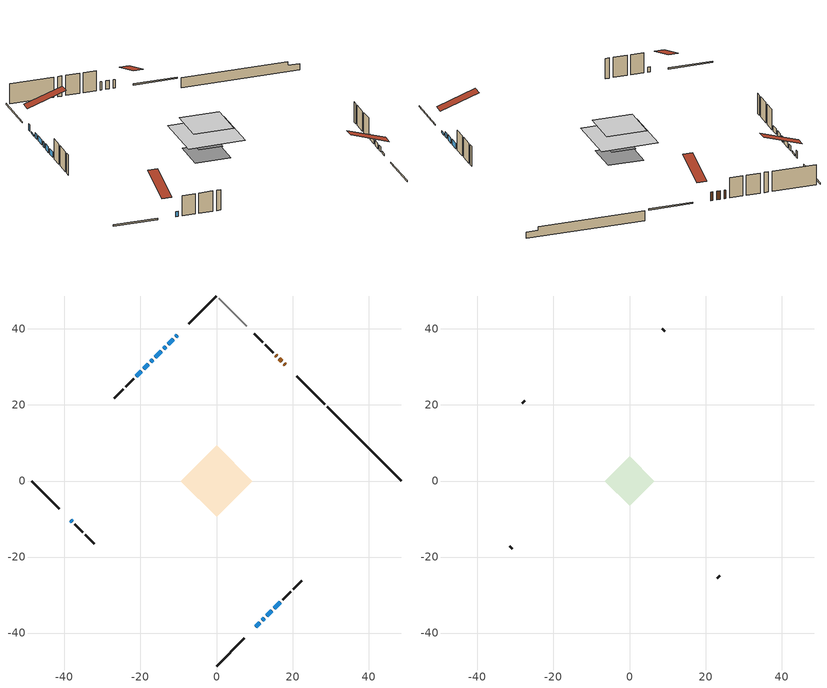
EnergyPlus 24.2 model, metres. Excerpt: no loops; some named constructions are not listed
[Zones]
conditioned space
 floor outside (Floor1 construction): -3.93,0 0,3.93 3.93,0 0,-3.93 z0.78
 floor adiabatic (AdiabaticFloorConstruction): -9.4,0 0,9.4 9.4,0 0,-9.4 z3.22
 floor foundation (Slab1 construction): -5.94,0 0,5.94 5.94,0 0,-5.94 z-1.58
 wall outside (RimJoist1 construction): 0,-48.65 7.34,-41.31 / -48.65,0 -41.31,-7.34 / 0,48.65 -7.34,41.31 / 28.42,20.23 21.08,27.58 z0.78:1.08
 wall outside (AdiabaticWallConstruction 1): 18.08,30.58 17.79,30.87 / 17.13,31.52 16.56,32.1 / 15.9,32.75 15.62,33.04 z0.78:2.81
 wall outside (AdiabaticWallConstruction): -10.34,38.31 -10.72,37.93 z0.78:2.43; -11.38,37.28 -12.67,35.98 z0.78:1.14; -38.31,-10.34 -37.9,-10.75 / -13.33,35.33 -13.9,34.76 / 11.97,-36.69 12.54,-36.12 / -14.55,34.1 -16.13,32.52 / 13.19,-35.46 14.47,-34.18 / -16.79,31.87 -17.3,31.35 z0.78:2; 10.34,-38.31 11.31,-37.34 z0.78:1.29; -17.96,30.7 -19.2,29.46 / 15.13,-33.53 16.75,-31.91 / -19.85,28.8 -21.15,27.51 z0.78:2.13
 wall outside (Wall1 construction): 17.4,-31.25 19.52,-29.14 / -37.25,-11.41 -35.13,-13.52 / -21.8,26.85 -23.92,24.74 / 14.96,33.7 12.84,35.81 z0.78:5.66
 wall outside (Wall2 construction): 20.17,-28.48 22.47,-26.19 / -34.48,-14.18 -32.18,-16.47 / -24.57,24.08 -26.87,21.79 / 12.19,36.47 9.89,38.76 z0.78:5.66
 wall foundation (FoundationWall1 construction): 29.08,19.58,-1.58 29.08,19.58,0.78 46.7,1.96,0.78 46.7,1.96,-0.08 48.65,0,-0.08 48.65,0,-1.58
 wall adiabatic (Wall4 construction): 7.9,40.75 0.66,48 z0.78:5.66
 window (WindowConstruction 7): -10.34,38.31 -10.72,37.93 z0.78:2.43
 window (WindowConstruction 6): -11.38,37.28 -12.67,35.98 z0.78:1.14
 window (WindowConstruction 9): -38.31,-10.34 -37.91,-10.75 z0.78:2
 window (WindowConstruction 10): 10.34,-38.31 11.31,-37.34 z0.78:1.29
 window (WindowConstruction 11): -13.33,35.33 -13.9,34.76 z0.78:2
 window (WindowConstruction): 11.97,-36.68 12.54,-36.12 z0.78:2
 window (WindowConstruction 1): -14.55,34.1 -16.13,32.52 z0.78:2
 window (WindowConstruction 2): 13.19,-35.46 14.47,-34.18 z0.78:2
 window (WindowConstruction 8): -16.79,31.87 -17.3,31.36 z0.78:2
 window (WindowConstruction 3): -17.96,30.7 -19.19,29.46 z0.78:2.13
 window (WindowConstruction 4): 15.13,-33.53 16.75,-31.91 z0.78:2.13
 window (WindowConstruction 5): -19.85,28.8 -21.14,27.51 z0.78:2.13
 door (Door): 18.08,30.58 17.79,30.87 z0.78:2.81
 door (Door 1): 17.13,31.52 16.56,32.09 z0.78:2.81
 door (Door 2): 15.9,32.75 15.62,33.04 z0.78:2.81
 ceiling adiabatic (AdiabaticFloorConstruction): 0,-9.4 9.4,0 0,9.4 -9.4,0 z3.22
attic - vented
 floor to conditioned space (Floor2 construction Reversed): -6.57,0 0,6.57 6.57,0 0,-6.57 z5.66
 wall outside (Wall3 construction): 23.12,-25.53 23.8,-24.86 / -31.53,-17.13 -30.85,-17.8 / -27.52,21.13 -28.2,20.46 / 9.24,39.42 8.56,40.09 z0.78:5.66
 roof outside (Roof1 construction): 9.69,-38.97,5.66 3.28,-32.56,8.68 1.6,-34.25,8.68 8,-40.65,5.66; -38.97,-9.69,5.66 -32.56,-3.28,8.68 -34.25,-1.6,8.68 -40.65,-8,5.66; -9.69,38.97,5.66 -3.28,32.56,8.68 -1.6,34.25,8.68 -8,40.65,5.66; 18.73,29.92,5.66 12.33,23.52,8.68 14.02,21.83,8.68 20.42,28.23,5.66
[Material] Roughness=Rough; Thermal Absorptance=0.9
Name | Thickness {m} | Conductivity {W/m-K} | Density {kg/m3} | Specific Heat {J/kg-K} | Solar Absorptance | Visible Absorptance
ceiling loosefill ins | 0.169333 | 0.0480833 | 16.02 | 1046.75 | 0.7 | 0.7
ceiling stud and cavity | 0.1397 | 0.0938901 | 65.682 | 1177.47 | 0.7 | 0.7
gypsum board | 0.0127 | 0.160291 | 801 | 837.4 | 0.6 | 0.6
[Construction]
Floor2 construction: ceiling loosefill ins, ceiling stud and cavity, gypsum board
[Schedule:Day:Interval]
interior lighting schedule day: No, 01:00, 0.108182, 04:00, 0.0901515, 05:00, 0.0991667, 06:00, 0.162273, 07:00, 0.270455, 08:00, 0.342576, 10:00, 0.369621, 11:00, 0.351591, 12:00, 0.333561, 13:00, 0.324545, 14:00, 0.31553, 15:00, 0.333561, 16:00, 0.369621, 17:00, 0.450758, 18:00, 0.585985, 19:00, 0.775303, 20:00, 0.955606, 21:00, 0.991667, 22:00, 0.712197, 23:00, 0.360606, 24:00, 0.162273
interior lighting schedule day 1: No, 01:00, 0.100909, 04:00, 0.0840909, 05:00, 0.0925, 06:00, 0.151364, 07:00, 0.252273, 08:00, 0.319545, 10:00, 0.344773, 11:00, 0.327955, 12:00, 0.311136, 13:00, 0.302727, 14:00, 0.294318, 15:00, 0.311136, 16:00, 0.344773, 17:00, 0.420455, 18:00, 0.546591, 19:00, 0.723182, 20:00, 0.891364, 21:00, 0.925, 22:00, 0.664318, 23:00, 0.336364, 24:00, 0.151364
interior lighting schedule day 2: No, 01:00, 0.0927273, 04:00, 0.0772727, 05:00, 0.085, 06:00, 0.139091, 07:00, 0.231818, 08:00, 0.293636, 10:00, 0.316818, 11:00, 0.301364, 12:00, 0.285909, 13:00, 0.278182, 14:00, 0.270455, 15:00, 0.285909, 16:00, 0.316818, 17:00, 0.386364, 18:00, 0.502273, 19:00, 0.664545, 20:00, 0.819091, 21:00, 0.85, 22:00, 0.610455, 23:00, 0.309091, 24:00, 0.139091
interior lighting schedule day 3: No, 01:00, 0.0845455, 04:00, 0.0704545, 05:00, 0.0775, 06:00, 0.126818, 07:00, 0.211364, 08:00, 0.267727, 10:00, 0.288864, 11:00, 0.274773, 12:00, 0.260682, 13:00, 0.253636, 14:00, 0.246591, 15:00, 0.260682, 16:00, 0.288864, 17:00, 0.352273, 18:00, 0.457955, 19:00, 0.605909, 20:00, 0.746818, 21:00, 0.775, 22:00, 0.556591, 23:00, 0.281818, 24:00, 0.126818
interior lighting schedule day 4: No, 01:00, 0.0763636, 04:00, 0.0636364, 05:00, 0.07, 06:00, 0.114545, 07:00, 0.190909, 08:00, 0.241818, 10:00, 0.260909, 11:00, 0.248182, 12:00, 0.235455, 13:00, 0.229091, 14:00, 0.222727, 15:00, 0.235455, 16:00, 0.260909, 17:00, 0.318182, 18:00, 0.413636, 19:00, 0.547273, 20:00, 0.674545, 21:00, 0.7, 22:00, 0.502727, 23:00, 0.254545, 24:00, 0.114545
interior lighting schedule day 5: No, 01:00, 0.0727273, 04:00, 0.0606061, 05:00, 0.0666667, 06:00, 0.109091, 07:00, 0.181818, 08:00, 0.230303, 10:00, 0.248485, 11:00, 0.236364, 12:00, 0.224242, 13:00, 0.218182, 14:00, 0.212121, 15:00, 0.224242, 16:00, 0.248485, 17:00, 0.30303, 18:00, 0.393939, 19:00, 0.521212, 20:00, 0.642424, 21:00, 0.666667, 22:00, 0.478788, 23:00, 0.242424, 24:00, 0.109091
interior lighting schedule day 6: No, 01:00, 0.0745455, 04:00, 0.0621212, 05:00, 0.0683333, 06:00, 0.111818, 07:00, 0.186364, 08:00, 0.236061, 10:00, 0.254697, 11:00, 0.242273, 12:00, 0.229848, 13:00, 0.223636, 14:00, 0.217424, 15:00, 0.229848, 16:00, 0.254697, 17:00, 0.310606, 18:00, 0.403788, 19:00, 0.534242, 20:00, 0.658485, 21:00, 0.683333, 22:00, 0.490758, 23:00, 0.248485, 24:00, 0.111818
interior lighting schedule day 7: No, 01:00, 0.08, 04:00, 0.0666667, 05:00, 0.0733333, 06:00, 0.12, 07:00, 0.2, 08:00, 0.253333, 10:00, 0.273333, 11:00, 0.26, 12:00, 0.246667, 13:00, 0.24, 14:00, 0.233333, 15:00, 0.246667, 16:00, 0.273333, 17:00, 0.333333, 18:00, 0.433333, 19:00, 0.573333, 20:00, 0.706667, 21:00, 0.733333, 22:00, 0.526667, 23:00, 0.266667, 24:00, 0.12
interior lighting schedule day 8: No, 01:00, 0.0890909, 04:00, 0.0742424, 05:00, 0.0816667, 06:00, 0.133636, 07:00, 0.222727, 08:00, 0.282121, 10:00, 0.304394, 11:00, 0.289545, 12:00, 0.274697, 13:00, 0.267273, 14:00, 0.259848, 15:00, 0.274697, 16:00, 0.304394, 17:00, 0.371212, 18:00, 0.482576, 19:00, 0.638485, 20:00, 0.78697, 21:00, 0.816667, 22:00, 0.586515, 23:00, 0.29697, 24:00, 0.133636
interior lighting schedule day 9: No, 01:00, 0.0972727, 04:00, 0.0810606, 05:00, 0.0891667, 06:00, 0.145909, 07:00, 0.243182, 08:00, 0.30803, 10:00, 0.332348, 11:00, 0.316136, 12:00, 0.299924, 13:00, 0.291818, 14:00, 0.283712, 15:00, 0.299924, 16:00, 0.332348, 17:00, 0.405303, 18:00, 0.526894, 19:00, 0.697121, 20:00, 0.859242, 21:00, 0.891667, 22:00, 0.640379, 23:00, 0.324242, 24:00, 0.145909
interior lighting schedule day 10: No, 01:00, 0.105455, 04:00, 0.0878788, 05:00, 0.0966667, 06:00, 0.158182, 07:00, 0.263636, 08:00, 0.333939, 10:00, 0.360303, 11:00, 0.342727, 12:00, 0.325152, 13:00, 0.316364, 14:00, 0.307576, 15:00, 0.325152, 16:00, 0.360303, 17:00, 0.439394, 18:00, 0.571212, 19:00, 0.755758, 20:00, 0.931515, 21:00, 0.966667, 22:00, 0.694242, 23:00, 0.351515, 24:00, 0.158182
interior lighting schedule day 11: No, 01:00, 0.109091, 04:00, 0.0909091, 05:00, 0.1, 06:00, 0.163636, 07:00, 0.272727, 08:00, 0.345455, 10:00, 0.372727, 11:00, 0.354545, 12:00, 0.336364, 13:00, 0.327273, 14:00, 0.318182, 15:00, 0.336364, 16:00, 0.372727, 17:00, 0.454545, 18:00, 0.590909, 19:00, 0.781818, 20:00, 0.963636, 21:00, 1, 22:00, 0.718182, 23:00, 0.363636, 24:00, 0.163636
interior lighting schedule default day; occupants schedule default day; clothes dryer schedule default day; cooking range schedule default day; misc plug loads schedule default day; general water use schedule default day; heating setpoint default day; cooling setpoint default day; clothes dryer exhaust 0 schedule default day; cooling season schedule day; cooling season schedule day 2; cooling season schedule default day; exterior lighting schedule default day; natural vent schedule default day: No, 24:00, 0
occupants schedule day: No, 05:00, 0.426829, 06:00, 0.719512, 07:00, 1, 08:00, 0.670732, 09:00, 0.329268, 14:00, 0.170732, 15:00, 0.231707, 16:00, 0.329268, 17:00, 0.5, 18:00, 0.670732, 19:00, 0.829268, 21:00, 1, 22:00, 0.853659, 23:00, 0.646341, 24:00, 0.426829
clothes dryer schedule day; clothes dryer exhaust 0 schedule day: No, 01:00, 0.123457, 02:00, 0.0740741, 03:00, 0.0493827, 04:00, 0.0246914, 05:00, 0.0493827, 06:00, 0.0740741, 07:00, 0.197531, 08:00, 0.395062, 09:00, 0.592593, 10:00, 0.839506, 11:00, 0.962963, 12:00, 1, 13:00, 0.91358, 14:00, 0.82716, 15:00, 0.716049, 16:00, 0.753086, 17:00, 0.679012, 18:00, 0.666667, 20:00, 0.62963, 21:00, 0.641975, 22:00, 0.666667, 23:00, 0.54321, 24:00, 0.296296
cooking range schedule day: No, 05:00, 0.0597015, 06:00, 0.11194, 07:00, 0.171642, 08:00, 0.291045, 11:00, 0.343284, 12:00, 0.402985, 13:00, 0.462687, 14:00, 0.343284, 15:00, 0.291045, 16:00, 0.402985, 17:00, 0.567164, 18:00, 1, 19:00, 0.850746, 20:00, 0.432836, 21:00, 0.291045, 22:00, 0.231343, 23:00, 0.171642, 24:00, 0.11194
misc plug loads schedule day: No, 06:00, 0.705882, 07:00, 0.745098, 08:00, 0.803922, 15:00, 0.823529, 16:00, 0.862745, 17:00, 0.921569, 18:00, 0.980392, 19:00, 1, 20:00, 0.980392, 21:00, 0.941176, 22:00, 0.862745, 23:00, 0.784314, 24:00, 0.72549
general water use schedule day: No, 01:00, 0.315068, 03:00, 0.287671, 04:00, 0.342466, 05:00, 0.369863, 06:00, 0.520548, 07:00, 0.60274, 08:00, 0.534247, 10:00, 0.506849, 11:00, 0.465753, 14:00, 0.479452, 15:00, 0.534247, 16:00, 0.589041, 17:00, 0.69863, 18:00, 0.876712, 19:00, 0.890411, 20:00, 0.986301, 21:00, 1, 22:00, 0.863014, 23:00, 0.616438, 24:00, 0.465753
heating setpoint day: No, 24:00, 21
cooling setpoint day: No, 24:00, 25
cooling season schedule day 1: No, 24:00, 1
exterior lighting schedule day: No, 01:00, 0.566667, 03:00, 0.524167, 05:00, 0.495833, 06:00, 0.5525, 07:00, 0.623333, 08:00, 0.580833, 09:00, 0.439167, 10:00, 0.354167, 12:00, 0.34, 13:00, 0.354167, 14:00, 0.396667, 15:00, 0.425, 16:00, 0.495833, 17:00, 0.623333, 18:00, 0.793333, 19:00, 0.906667, 20:00, 0.963333, 21:00, 0.991667, 22:00, 0.920833, 23:00, 0.793333, 24:00, 0.665833
exterior lighting schedule day 1: No, 01:00, 0.528571, 03:00, 0.488929, 05:00, 0.4625, 06:00, 0.515357, 07:00, 0.581429, 08:00, 0.541786, 09:00, 0.409643, 10:00, 0.330357, 12:00, 0.317143, 13:00, 0.330357, 14:00, 0.37, 15:00, 0.396429, 16:00, 0.4625, 17:00, 0.581429, 18:00, 0.74, 19:00, 0.845714, 20:00, 0.898571, 21:00, 0.925, 22:00, 0.858929, 23:00, 0.74, 24:00, 0.621071
exterior lighting schedule day 10: No, 01:00, 0.552381, 03:00, 0.510952, 05:00, 0.483333, 06:00, 0.538571, 07:00, 0.607619, 08:00, 0.56619, 09:00, 0.428095, 10:00, 0.345238, 12:00, 0.331429, 13:00, 0.345238, 14:00, 0.386667, 15:00, 0.414286, 16:00, 0.483333, 17:00, 0.607619, 18:00, 0.773333, 19:00, 0.88381, 20:00, 0.939048, 21:00, 0.966667, 22:00, 0.897619, 23:00, 0.773333, 24:00, 0.649048
exterior lighting schedule day 11: No, 01:00, 0.571429, 03:00, 0.528571, 05:00, 0.5, 06:00, 0.557143, 07:00, 0.628571, 08:00, 0.585714, 09:00, 0.442857, 10:00, 0.357143, 12:00, 0.342857, 13:00, 0.357143, 14:00, 0.4, 15:00, 0.428571, 16:00, 0.5, 17:00, 0.628571, 18:00, 0.8, 19:00, 0.914286, 20:00, 0.971429, 21:00, 1, 22:00, 0.928571, 23:00, 0.8, 24:00, 0.671429
exterior lighting schedule day 2: No, 01:00, 0.485714, 03:00, 0.449286, 05:00, 0.425, 06:00, 0.473571, 07:00, 0.534286, 08:00, 0.497857, 09:00, 0.376429, 10:00, 0.303571, 12:00, 0.291429, 13:00, 0.303571, 14:00, 0.34, 15:00, 0.364286, 16:00, 0.425, 17:00, 0.534286, 18:00, 0.68, 19:00, 0.777143, 20:00, 0.825714, 21:00, 0.85, 22:00, 0.789286, 23:00, 0.68, 24:00, 0.570714
exterior lighting schedule day 3: No, 01:00, 0.442857, 03:00, 0.409643, 05:00, 0.3875, 06:00, 0.431786, 07:00, 0.487143, 08:00, 0.453929, 09:00, 0.343214, 10:00, 0.276786, 12:00, 0.265714, 13:00, 0.276786, 14:00, 0.31, 15:00, 0.332143, 16:00, 0.3875, 17:00, 0.487143, 18:00, 0.62, 19:00, 0.708571, 20:00, 0.752857, 21:00, 0.775, 22:00, 0.719643, 23:00, 0.62, 24:00, 0.520357
exterior lighting schedule day 4: No, 01:00, 0.4, 03:00, 0.37, 05:00, 0.35, 06:00, 0.39, 07:00, 0.44, 08:00, 0.41, 09:00, 0.31, 10:00, 0.25, 12:00, 0.24, 13:00, 0.25, 14:00, 0.28, 15:00, 0.3, 16:00, 0.35, 17:00, 0.44, 18:00, 0.56, 19:00, 0.64, 20:00, 0.68, 21:00, 0.7, 22:00, 0.65, 23:00, 0.56, 24:00, 0.47
exterior lighting schedule day 5: No, 01:00, 0.380952, 03:00, 0.352381, 05:00, 0.333333, 06:00, 0.371429, 07:00, 0.419048, 08:00, 0.390476, 09:00, 0.295238, 10:00, 0.238095, 12:00, 0.228571, 13:00, 0.238095, 14:00, 0.266667, 15:00, 0.285714, 16:00, 0.333333, 17:00, 0.419048, 18:00, 0.533333, 19:00, 0.609524, 20:00, 0.647619, 21:00, 0.666667, 22:00, 0.619048, 23:00, 0.533333, 24:00, 0.447619
exterior lighting schedule day 6: No, 01:00, 0.390476, 03:00, 0.36119, 05:00, 0.341667, 06:00, 0.380714, 07:00, 0.429524, 08:00, 0.400238, 09:00, 0.302619, 10:00, 0.244048, 12:00, 0.234286, 13:00, 0.244048, 14:00, 0.273333, 15:00, 0.292857, 16:00, 0.341667, 17:00, 0.429524, 18:00, 0.546667, 19:00, 0.624762, 20:00, 0.66381, 21:00, 0.683333, 22:00, 0.634524, 23:00, 0.546667, 24:00, 0.45881
exterior lighting schedule day 7: No, 01:00, 0.419048, 03:00, 0.387619, 05:00, 0.366667, 06:00, 0.408571, 07:00, 0.460952, 08:00, 0.429524, 09:00, 0.324762, 10:00, 0.261905, 12:00, 0.251429, 13:00, 0.261905, 14:00, 0.293333, 15:00, 0.314286, 16:00, 0.366667, 17:00, 0.460952, 18:00, 0.586667, 19:00, 0.670476, 20:00, 0.712381, 21:00, 0.733333, 22:00, 0.680952, 23:00, 0.586667, 24:00, 0.492381
exterior lighting schedule day 8: No, 01:00, 0.466667, 03:00, 0.431667, 05:00, 0.408333, 06:00, 0.455, 07:00, 0.513333, 08:00, 0.478333, 09:00, 0.361667, 10:00, 0.291667, 12:00, 0.28, 13:00, 0.291667, 14:00, 0.326667, 15:00, 0.35, 16:00, 0.408333, 17:00, 0.513333, 18:00, 0.653333, 19:00, 0.746667, 20:00, 0.793333, 21:00, 0.816667, 22:00, 0.758333, 23:00, 0.653333, 24:00, 0.548333
exterior lighting schedule day 9: No, 01:00, 0.509524, 03:00, 0.47131, 05:00, 0.445833, 06:00, 0.496786, 07:00, 0.560476, 08:00, 0.522262, 09:00, 0.394881, 10:00, 0.318452, 12:00, 0.305714, 13:00, 0.318452, 14:00, 0.356667, 15:00, 0.382143, 16:00, 0.445833, 17:00, 0.560476, 18:00, 0.713333, 19:00, 0.815238, 20:00, 0.86619, 21:00, 0.891667, 22:00, 0.827976, 23:00, 0.713333, 24:00, 0.59869
[Schedule:Week:Daily]
heating setpoint Week Rule - Jan1-Dec31: heating setpoint day, heating setpoint day, heating setpoint day, heating setpoint day, heating setpoint day, heating setpoint day, heating setpoint day, heating setpoint default day, heating setpoint default day, heating setpoint default day, heating setpoint default day, heating setpoint default day
clothes dryer exhaust 0 schedule Week Rule - Jan1-Dec31: clothes dryer exhaust 0 schedule day, clothes dryer exhaust 0 schedule day, clothes dryer exhaust 0 schedule day, clothes dryer exhaust 0 schedule day, clothes dryer exhaust 0 schedule day, clothes dryer exhaust 0 schedule day, clothes dryer exhaust 0 schedule day, clothes dryer exhaust 0 schedule default day, clothes dryer exhaust 0 schedule default day, clothes dryer exhaust 0 schedule default day, clothes dryer exhaust 0 schedule default day, clothes dryer exhaust 0 schedule default day
cooling season schedule Week Rule - Jan1-May26: cooling season schedule day, cooling season schedule day, cooling season schedule day, cooling season schedule day, cooling season schedule day, cooling season schedule day, cooling season schedule day, cooling season schedule default day, cooling season schedule default day, cooling season schedule default day, cooling season schedule default day, cooling season schedule default day
cooling season schedule Week Rule - May27-Jun2: cooling season schedule day, cooling season schedule day, cooling season schedule day, cooling season schedule day, cooling season schedule day, cooling season schedule day 1, cooling season schedule day 1, cooling season schedule default day, cooling season schedule default day, cooling season schedule default day, cooling season schedule default day, cooling season schedule default day
cooling season schedule Week Rule - Jun3-Sep29: cooling season schedule day 1, cooling season schedule day 1, cooling season schedule day 1, cooling season schedule day 1, cooling season schedule day 1, cooling season schedule day 1, cooling season schedule day 1, cooling season schedule default day, cooling season schedule default day, cooling season schedule default day, cooling season schedule default day, cooling season schedule default day
cooling season schedule Week Rule - Sep30-Oct6: cooling season schedule day 1, cooling season schedule day 2, cooling season schedule day 2, cooling season schedule day 2, cooling season schedule day 2, cooling season schedule day 2, cooling season schedule day 2, cooling season schedule default day, cooling season schedule default day, cooling season schedule default day, cooling season schedule default day, cooling season schedule default day
cooling season schedule Week Rule - Oct7-Dec31: cooling season schedule day 2, cooling season schedule day 2, cooling season schedule day 2, cooling season schedule day 2, cooling season schedule day 2, cooling season schedule day 2, cooling season schedule day 2, cooling season schedule default day, cooling season schedule default day, cooling season schedule default day, cooling season schedule default day, cooling season schedule default day
exterior lighting schedule Week Rule - Oct7-Oct27: exterior lighting schedule day 9, exterior lighting schedule day 9, exterior lighting schedule day 9, exterior lighting schedule day 9, exterior lighting schedule day 9, exterior lighting schedule day 9, exterior lighting schedule day 9, exterior lighting schedule default day, exterior lighting schedule default day, exterior lighting schedule default day, exterior lighting schedule default day, exterior lighting schedule default day
exterior lighting schedule Week Rule - Oct28-Nov3: exterior lighting schedule day 9, exterior lighting schedule day 9, exterior lighting schedule day 9, exterior lighting schedule day 9, exterior lighting schedule day 10, exterior lighting schedule day 10, exterior lighting schedule day 10, exterior lighting schedule default day, exterior lighting schedule default day, exterior lighting schedule default day, exterior lighting schedule default day, exterior lighting schedule default day
exterior lighting schedule Week Rule - Nov4-Nov24: exterior lighting schedule day 10, exterior lighting schedule day 10, exterior lighting schedule day 10, exterior lighting schedule day 10, exterior lighting schedule day 10, exterior lighting schedule day 10, exterior lighting schedule day 10, exterior lighting schedule default day, exterior lighting schedule default day, exterior lighting schedule default day, exterior lighting schedule default day, exterior lighting schedule default day
exterior lighting schedule Week Rule - Nov25-Dec1: exterior lighting schedule day 10, exterior lighting schedule day 10, exterior lighting schedule day 10, exterior lighting schedule day 10, exterior lighting schedule day 10, exterior lighting schedule day 10, exterior lighting schedule day 11, exterior lighting schedule default day, exterior lighting schedule default day, exterior lighting schedule default day, exterior lighting schedule default day, exterior lighting schedule default day
exterior lighting schedule Week Rule - Dec2-Dec31: exterior lighting schedule day 11, exterior lighting schedule day 11, exterior lighting schedule day 11, exterior lighting schedule day 11, exterior lighting schedule day 11, exterior lighting schedule day 11, exterior lighting schedule day 11, exterior lighting schedule default day, exterior lighting schedule default day, exterior lighting schedule default day, exterior lighting schedule default day, exterior lighting schedule default day
natural vent schedule Week Rule - Jan1-Dec31: natural vent schedule default day, natural vent schedule default day, natural vent schedule default day, natural vent schedule default day, natural vent schedule default day, natural vent schedule default day, natural vent schedule default day, natural vent schedule default day, natural vent schedule default day, natural vent schedule default day, natural vent schedule default day, natural vent schedule default day
